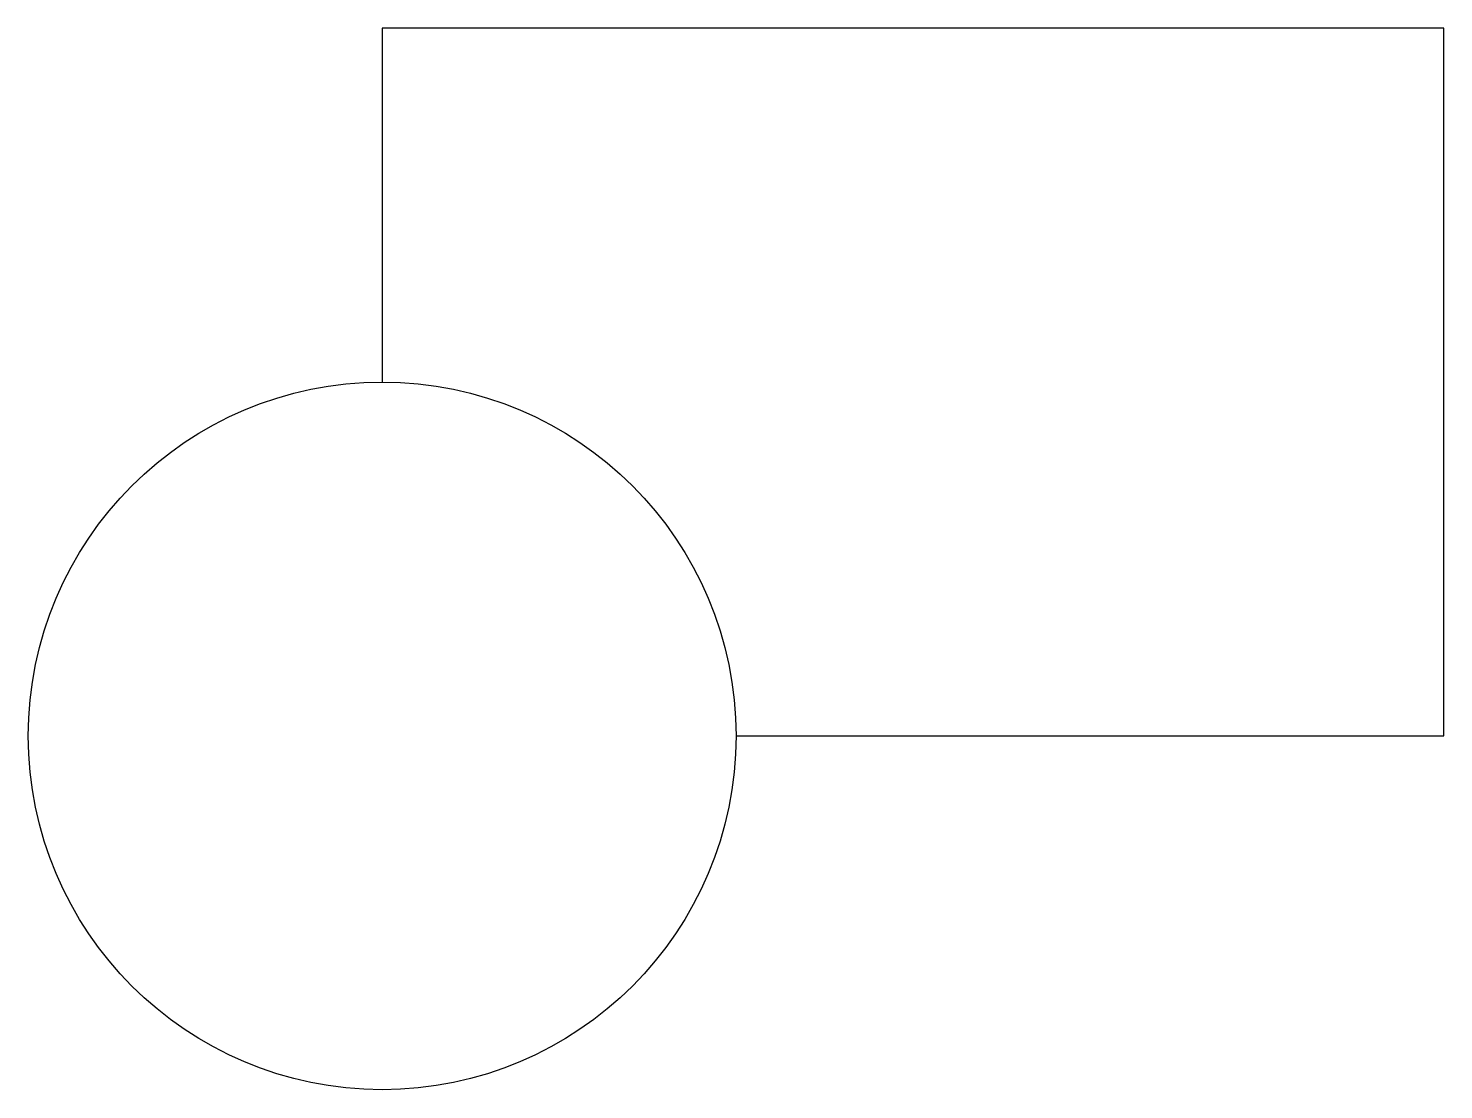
# Model space of a CAD drawing. Header units: millimetres. Extents: x 0 to 40, y 0 to 30.
import ezdxf

# ---------------------------------------------------------------- set-up
doc = ezdxf.new("R2010")
doc.units = ezdxf.units.MM
doc.layers.get('0').update_dxf_attribs({"lineweight": 25, "true_color": 0xffffff})

msp = doc.modelspace()

# ---------------------------------------------------------------- linework, layer by layer
at = {"flags": 128}
msp.add_lwpolyline([(20, 10), (40, 10), (40, 30), (10, 30), (10, 20)], dxfattribs=at)
msp.add_circle((10, 10), 10)

doc.saveas('drawing.dxf')
